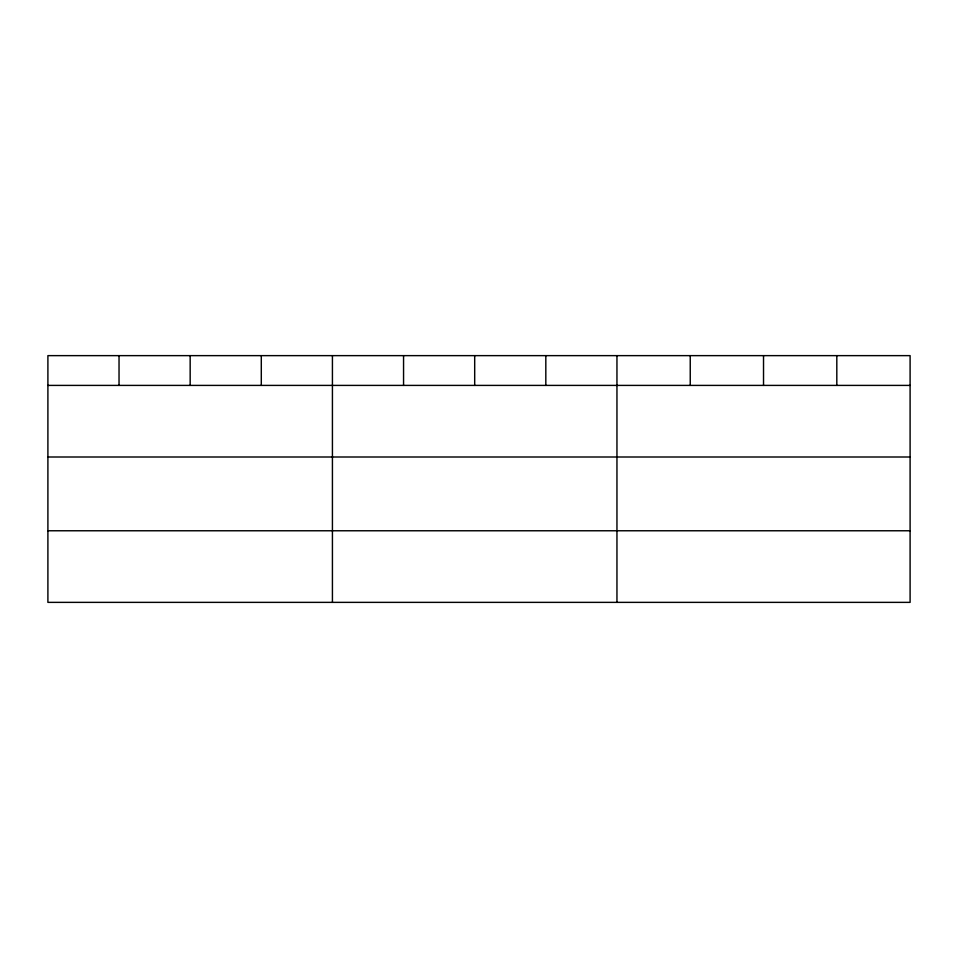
<?xml version="1.0" encoding="UTF-8"?>
<svg xmlns="http://www.w3.org/2000/svg" width="958" height="958" viewBox="0 0 958 958"><rect width="100%" height="100%" fill="white"/><g stroke="black" fill="none" stroke-linecap="round" stroke-linejoin="round"><path stroke-width="1.44" d="M910.1 457.002L910.1 355.634L47.9 355.634L47.9 602.366L910.1 602.366L910.1 457.002L47.9 457.002M47.9 385.403L910.1 385.403M47.9 530.768L910.1 530.768M836.813 355.634L836.813 385.403M763.526 355.634L763.526 385.403M690.239 355.634L690.239 385.403M616.952 355.634L616.952 602.366M545.821 355.634L545.821 385.403M474.689 355.634L474.689 385.403M403.558 355.634L403.558 385.403M332.426 355.634L332.426 602.366M261.294 355.634L261.294 385.403M190.163 355.634L190.163 385.403M119.032 355.634L119.032 385.403"/></g></svg>
